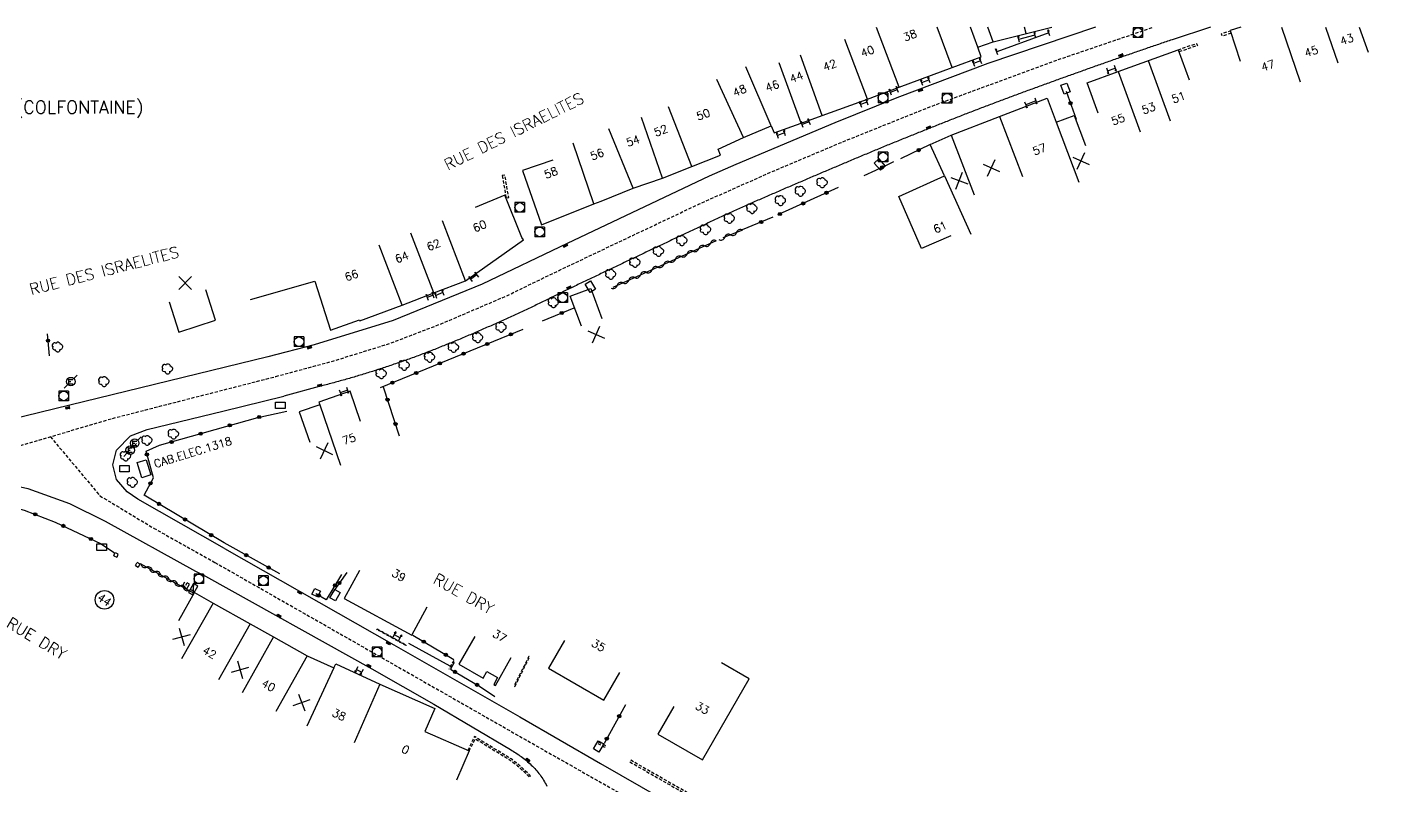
# Model space of a CAD drawing. Header units: millimetres. Extents: x 114000 to 119599, y 120000 to 124063.
# Drawn here: x 114466.9 to 114679.1, y 120881.5 to 121000 of the extents above; entities that cross this region are included whole.
import ezdxf
from ezdxf.enums import TextEntityAlignment as Align

# ---------------------------------------------------------------- set-up
doc = ezdxf.new("R2010")
doc.units = ezdxf.units.MM
doc.linetypes.add('DASHED', pattern=[0.75, 0.5, -0.25])
doc.layers.get('0').update_dxf_attribs({"linetype": 'CONTINUOUS'})
for name, color, linetype in [('W0001', 6, 'DASHED'), ('W0008', 7, 'CONTINUOUS'), ('W0100', 7, 'CONTINUOUS'), ('W0105', 7, 'CONTINUOUS'), ('W0112', 1, 'DASHED'), ('W0300', 7, 'CONTINUOUS'), ('W0302', 3, 'CONTINUOUS'), ('W0310', 3, 'CONTINUOUS'), ('W0322', 7, 'CONTINUOUS'), ('W0400', 7, 'CONTINUOUS'), ('W0420', 7, 'CONTINUOUS'), ('W0432', 7, 'CONTINUOUS'), ('W0471', 7, 'CONTINUOUS'), ('W0980', 7, 'CONTINUOUS'), ('W0984', 7, 'CONTINUOUS'), ('W0989', 7, 'CONTINUOUS'), ('W0991', 7, 'CONTINUOUS'), ('W1102', 7, 'CONTINUOUS'), ('W1471', 7, 'CONTINUOUS')]:
    doc.layers.add(name, color=color, linetype=linetype)
doc.styles.get("Standard").update_dxf_attribs({"font": 'romans.shx', "width": 0.85})

# ---------------------------------------------------------------- blocks, each defined once
blk = doc.blocks.new('T1471')
at = {"color": 0, "linetype": 'Continuous', "flags": 128}
blk.add_lwpolyline([(-0.75, -0.5), (-0.75, 0.5), (0.75, 0.5), (0.75, -0.5), (-0.75, -0.5)], dxfattribs=at)
blk = doc.blocks.new('T420')
for p, q in [((0.75, 0.75), (-0.75, 0.75)), ((-0.75, 0.75), (-0.75, -0.75)), ((0.75, 0.75), (0.75, -0.75)), ((0.75, -0.75), (-0.75, -0.75))]:
    blk.add_line(p, q)
blk.add_ellipse((0, 0), major_axis=(-0.53, 0.53), ratio=1, start_param=3.926991, end_param=10.210176)
blk = doc.blocks.new('T471')
for p, q in [((-0.333334, 0.333334), (-0.333334, -0.333334)), ((-0.333334, 0.333334), (0.333334, 0.333334)), ((-0.333334, 0), (0, 0)), ((0.500001, 0.500001), (1.000002, 1.000002)), ((-0.500001, -0.500001), (-1.000002, -1.000002)), ((-0.333334, -0.333334), (0.333334, -0.333334))]:
    blk.add_line(p, q)
blk.add_ellipse((0, 0), major_axis=(0.471405, 0.471405), ratio=1, start_param=5.4977871438, end_param=11.780972451)
blk = doc.blocks.new('T400')
for p, q in [((-0.15, 0.3), (0.15, 0.3)), ((-0.15, -0.25), (-0.15, 0.3)), ((-0.15, 0.15), (0.15, 0.15)), ((-0.15, 0), (0.15, 0)), ((0.15, 0.3), (0.15, -0.25)), ((-0.15, -0.15), (0.15, -0.15)), ((-0.15, -0.25), (-0.15, -0.3)), ((-0.15, -0.3), (0.15, -0.3)), ((0.15, -0.3), (0.15, -0.25))]:
    blk.add_line(p, q)
blk = doc.blocks.new('T300')
for p, q in [((-0.8, 0.51), (-0.86, 0.34)), ((-0.86, 0.34), (-0.86, 0.17)), ((-0.86, 0.17), (-0.74, 0.06)), ((-0.69, 0.63), (-0.8, 0.51)), ((-0.8, -0.06), (-0.74, 0.06)), ((-0.74, 0.06), (-0.69, 0.11)), ((-0.57, 0.69), (-0.69, 0.63)), ((-0.46, 0.69), (-0.57, 0.69)), ((-0.29, 0.63), (-0.46, 0.69)), ((-0.29, 0.63), (-0.17, 0.74)), ((-0.23, 0.57), (-0.29, 0.63)), ((-0.17, 0.74), (-0.06, 0.8)), ((-0.06, 0.8), (0.06, 0.8)), ((0.06, 0.8), (0.23, 0.74)), ((0.23, 0.74), (0.34, 0.63)), ((0.34, 0.63), (0.4, 0.51)), ((0.46, 0.46), (0.34, 0.46)), ((0.4, 0.51), (0.4, 0.46)), ((0.57, 0.4), (0.46, 0.46)), ((0.57, 0.4), (0.69, 0.29)), ((0.69, 0.29), (0.74, 0.17)), ((0.74, 0.06), (0.69, -0.17)), ((0.74, 0.17), (0.74, 0.06)), ((-0.8, -0.17), (-0.8, -0.06)), ((-0.8, -0.23), (-0.8, -0.17)), ((-0.74, -0.34), (-0.8, -0.23)), ((-0.69, -0.4), (-0.74, -0.34)), ((-0.51, -0.46), (-0.69, -0.4)), ((-0.4, -0.46), (-0.51, -0.46)), ((-0.4, -0.46), (-0.34, -0.46)), ((-0.34, -0.46), (-0.34, -0.4)), ((-0.34, -0.51), (-0.34, -0.46)), ((-0.29, -0.63), (-0.34, -0.51)), ((-0.17, -0.74), (-0.29, -0.63)), ((-0.06, -0.8), (-0.17, -0.74)), ((0.06, -0.8), (-0.06, -0.8)), ((0.17, -0.74), (0.06, -0.8)), ((0.23, -0.69), (0.17, -0.74)), ((0.29, -0.46), (0.23, -0.46)), ((0.29, -0.63), (0.23, -0.69)), ((0.46, -0.4), (0.29, -0.46)), ((0.34, -0.51), (0.29, -0.63)), ((0.34, -0.51), (0.34, -0.46)), ((0.57, -0.34), (0.46, -0.4)), ((0.63, -0.29), (0.57, -0.34)), ((0.69, -0.17), (0.63, -0.29))]:
    blk.add_line(p, q)
blk = doc.blocks.new('t310o')
at = {"color": 0, "linetype": 'Continuous'}
for centre, start, end in [((-0.5, 0.38), 216.8699, 323.1304), ((0.5, -0.37), 36.8699, 143.1303)]:
    blk.add_arc(centre, 0.625, start, end, dxfattribs=at)
blk = doc.blocks.new('t991o')
at = {"color": 0, "linetype": 'Continuous'}
for p, q in [((-1, 1), (1, -1)), ((-1, -1), (1, 1))]:
    blk.add_line(p, q, dxfattribs=at)
blk = doc.blocks.new('t322o')
at = {"color": 0, "linetype": 'Continuous'}
for radius in [0.25, 0.15]:
    blk.add_circle((0, 0), radius, dxfattribs=at)
blk = doc.blocks.new('T432')
at = {"flags": 128}
for points in [[(0.8, 0.8), (-0.8, 0.8)], [(-0.8, 0.8), (-0.8, 0)], [(0.8, 0.8), (-0.8, 0)], [(-0.8, 0), (0.8, 0)], [(-0.4, 2.1), (-0.4, 1.3)], [(-0.4, 1.3), (0.4, 1.3)], [(-0.39, 2.1), (0.41, 2.1)], [(0, 1.7), (0.4, 1.7)], [(0.4, 1.3), (0.4, 1.7)], [(0.8, 0), (0.8, 0.8)]]:
    blk.add_lwpolyline(points, dxfattribs=at)
blk = doc.blocks.new('t112o')
at = {"color": 0, "linetype": 'Continuous'}
for p, q in [((-0.5, 0.5), (0.5, 0.5)), ((-0.5, -0.5), (-0.5, 0.5)), ((0.5, 0.5), (0.5, -0.5)), ((0.5, -0.5), (-0.5, -0.5))]:
    blk.add_line(p, q, dxfattribs=at)
blk = doc.blocks.new('t105o')
for p, q in [((-0.5, 0), (0.5, 0)), ((0.5, 0), (0.2, 0.1)), ((0.5, 0), (0.2, -0.1))]:
    blk.add_line(p, q)

msp = doc.modelspace()

# ---------------------------------------------------------------- linework, layer by layer
at = {"layer": 'W0001', "flags": 128}
for points in [[(114505.72, 120945.45), (114514.78, 120947.9), (114523.52, 120950.61), (114531.76, 120953.77), (114541.63, 120957.99), (114549.77, 120961.92), (114561.45, 120967.48), (114571.72, 120972.34), (114582.85, 120977.29), (114593.86, 120981.94), (114607.82, 120987.55), (114627.11, 120994.66), (114642.75, 121000)], [(114496.21, 120916.41), (114546.38, 120887.79), (114584.08, 120866.4), (114645.19, 120831.02), (114716.57, 120789.79)]]:
    msp.add_lwpolyline(points, dxfattribs=at)
at = {"layer": 'W0001'}
for points in [[(114087.35, 120909.48), (114128.28, 120909.19), (114189.47, 120908.61), (114242.26, 120907.7), (114255.74, 120907.37), (114292.5, 120906.69), (114330.14, 120905.98), (114346.59, 120906.05), (114356.35, 120906.84), (114368.51, 120909.41), (114387.21, 120914.86), (114415.36, 120923.08), (114449.29, 120931.62), (114460.82, 120933.18), (114480.2, 120938.91), (114505.72, 120945.45)], [(114470.51, 120936.05), (114478.24, 120926.83), (114486.63, 120921.78), (114496.21, 120916.41)]]:
    msp.add_lwpolyline(points, dxfattribs=at)
at = {"layer": 'W0008', "flags": 128}
for points in [[(114633.71, 121000), (114616.89, 120994.34), (114602.71, 120988.94), (114593.03, 120985.04), (114577.53, 120978.58), (114573.37, 120976.74), (114551.22, 120966.24), (114537.96, 120959.89), (114524.04, 120954.2), (114511.7, 120950.39), (114504.47, 120948.52), (114504.47, 120948.52)], [(114651.67, 121000), (114645.67, 120998.04), (114645.44, 120997.96), (114645.2, 120997.88), (114644.97, 120997.8), (114644.73, 120997.72), (114644.49, 120997.64), (114644.26, 120997.56), (114644.02, 120997.48), (114643.79, 120997.4), (114643.55, 120997.32), (114643.32, 120997.24), (114643.08, 120997.16), (114642.85, 120997.08), (114642.61, 120997), (114642.37, 120996.91), (114642.14, 120996.83), (114641.9, 120996.75), (114641.67, 120996.67), (114641.43, 120996.59), (114641.2, 120996.51), (114640.96, 120996.43), (114640.73, 120996.35), (114640.49, 120996.27), (114640.26, 120996.19), (114640.02, 120996.1), (114639.79, 120996.02), (114639.55, 120995.94), (114639.32, 120995.86), (114639.08, 120995.78), (114638.85, 120995.7), (114638.61, 120995.62), (114638.37, 120995.53), (114638.14, 120995.45), (114637.9, 120995.37), (114637.67, 120995.29), (114637.43, 120995.21), (114637.2, 120995.12), (114636.96, 120995.04), (114636.73, 120994.96), (114636.49, 120994.88), (114636.26, 120994.8), (114636.03, 120994.71), (114635.79, 120994.63), (114635.56, 120994.55), (114635.32, 120994.47), (114635.09, 120994.38), (114634.85, 120994.3), (114634.62, 120994.22), (114634.38, 120994.14), (114634.15, 120994.05), (114633.91, 120993.97), (114633.68, 120993.89), (114633.44, 120993.8), (114633.21, 120993.72), (114632.97, 120993.64), (114632.74, 120993.55), (114632.5, 120993.47), (114632.27, 120993.39), (114632.04, 120993.3), (114631.8, 120993.22), (114631.57, 120993.14), (114631.33, 120993.05), (114631.1, 120992.97), (114630.86, 120992.89), (114630.63, 120992.8), (114630.39, 120992.72), (114630.16, 120992.63), (114629.93, 120992.55), (114629.69, 120992.47), (114629.46, 120992.38), (114629.22, 120992.3), (114628.99, 120992.21), (114628.75, 120992.13), (114628.52, 120992.04), (114628.29, 120991.96), (114628.05, 120991.88), (114627.82, 120991.79), (114627.58, 120991.71), (114627.35, 120991.62), (114627.12, 120991.54), (114626.88, 120991.45), (114626.65, 120991.37), (114626.41, 120991.28), (114626.18, 120991.2), (114625.95, 120991.11), (114625.71, 120991.03), (114625.48, 120990.94), (114625.24, 120990.86), (114625.01, 120990.77), (114624.78, 120990.69), (114624.54, 120990.6), (114624.31, 120990.51), (114624.08, 120990.43), (114623.84, 120990.34), (114623.61, 120990.26), (114623.37, 120990.17), (114623.14, 120990.09), (114622.91, 120990), (114622.67, 120989.91), (114622.44, 120989.83), (114622.21, 120989.74), (114621.97, 120989.66), (114621.74, 120989.57), (114621.51, 120989.48), (114621.27, 120989.4), (114621.04, 120989.31), (114620.81, 120989.22), (114620.57, 120989.14), (114620.34, 120989.05), (114620.11, 120988.96), (114619.87, 120988.88), (114619.64, 120988.79), (114619.41, 120988.7), (114619.17, 120988.62), (114618.94, 120988.53), (114618.7, 120988.44), (114618.47, 120988.35), (114618.23, 120988.27), (114618, 120988.18), (114617.77, 120988.09), (114617.53, 120988), (114617.3, 120987.91), (114617.06, 120987.82), (114616.83, 120987.74), (114616.59, 120987.65), (114616.36, 120987.56), (114616.13, 120987.47), (114615.89, 120987.38), (114615.66, 120987.29), (114615.43, 120987.2), (114615.19, 120987.11), (114614.96, 120987.02), (114614.72, 120986.93), (114614.49, 120986.84), (114614.26, 120986.75), (114614.02, 120986.66), (114613.79, 120986.57), (114613.56, 120986.48), (114613.32, 120986.39), (114613.09, 120986.29), (114612.86, 120986.2), (114612.62, 120986.11), (114612.39, 120986.02), (114612.16, 120985.93), (114611.92, 120985.84), (114611.69, 120985.75), (114611.46, 120985.65), (114611.22, 120985.56), (114610.99, 120985.47), (114610.76, 120985.38), (114610.53, 120985.29), (114610.29, 120985.2), (114610.06, 120985.1), (114609.83, 120985.01), (114609.59, 120984.92), (114609.36, 120984.83), (114609.13, 120984.73), (114608.9, 120984.64), (114608.66, 120984.55), (114608.43, 120984.46), (114608.2, 120984.36), (114607.96, 120984.27), (114607.73, 120984.18), (114607.5, 120984.09), (114607.27, 120983.99), (114607.03, 120983.9), (114606.8, 120983.81), (114606.57, 120983.72), (114606.34, 120983.62), (114606.1, 120983.53), (114605.87, 120983.44), (114605.64, 120983.34), (114605.41, 120983.25), (114605.17, 120983.16), (114604.94, 120983.06), (114604.71, 120982.97), (114604.47, 120982.88), (114604.24, 120982.78), (114604, 120982.69), (114603.77, 120982.59), (114603.53, 120982.5), (114603.3, 120982.4), (114603.07, 120982.31), (114602.83, 120982.22), (114602.6, 120982.12), (114602.36, 120982.02), (114602.13, 120981.93), (114601.9, 120981.83), (114601.66, 120981.74), (114601.43, 120981.64), (114601.2, 120981.55), (114600.96, 120981.45), (114600.73, 120981.36), (114600.5, 120981.26), (114600.26, 120981.16), (114600.03, 120981.07), (114599.8, 120980.97), (114599.56, 120980.87), (114599.33, 120980.78), (114599.1, 120980.68), (114598.86, 120980.58), (114598.63, 120980.49), (114598.4, 120980.39), (114598.16, 120980.29), (114597.93, 120980.19), (114597.7, 120980.1), (114597.46, 120980), (114597.24, 120979.9), (114597.01, 120979.81), (114596.78, 120979.71), (114596.55, 120979.61), (114596.32, 120979.52), (114596.09, 120979.42), (114595.86, 120979.32), (114595.63, 120979.23), (114595.4, 120979.13), (114595.17, 120979.04), (114594.94, 120978.94), (114594.71, 120978.84), (114594.48, 120978.75), (114594.25, 120978.65), (114594.03, 120978.55), (114593.8, 120978.45), (114593.57, 120978.36), (114593.34, 120978.26), (114593.11, 120978.16), (114592.88, 120978.07), (114592.65, 120977.97), (114592.42, 120977.87), (114592.19, 120977.78), (114591.96, 120977.68), (114591.73, 120977.58), (114591.51, 120977.48), (114591.28, 120977.39), (114591.05, 120977.29), (114590.82, 120977.19), (114590.59, 120977.1), (114590.36, 120977), (114590.13, 120976.9), (114589.9, 120976.8), (114589.67, 120976.71), (114589.45, 120976.61), (114589.22, 120976.51), (114588.99, 120976.41), (114588.76, 120976.31), (114588.53, 120976.22), (114588.3, 120976.12), (114588.07, 120976.02), (114587.85, 120975.92), (114587.62, 120975.82), (114587.39, 120975.73), (114587.16, 120975.63), (114586.93, 120975.53), (114586.7, 120975.43), (114586.47, 120975.33), (114586.25, 120975.23), (114586.02, 120975.14), (114585.79, 120975.04), (114585.56, 120974.94), (114585.33, 120974.84), (114585.1, 120974.74), (114584.88, 120974.64), (114584.65, 120974.54), (114584.42, 120974.45), (114584.19, 120974.35), (114583.96, 120974.25), (114583.73, 120974.15), (114583.51, 120974.05), (114583.28, 120973.95), (114583.05, 120973.85), (114582.82, 120973.75), (114582.59, 120973.65), (114582.37, 120973.55), (114582.14, 120973.45), (114581.91, 120973.35), (114581.68, 120973.26), (114581.45, 120973.16), (114581.23, 120973.06), (114581, 120972.96), (114580.77, 120972.86), (114580.54, 120972.76), (114580.31, 120972.66), (114580.09, 120972.56), (114579.86, 120972.46), (114579.63, 120972.35), (114579.39, 120972.25), (114579.16, 120972.15), (114578.93, 120972.05), (114578.7, 120971.94), (114578.47, 120971.84), (114578.23, 120971.73), (114578, 120971.63), (114577.77, 120971.53), (114577.54, 120971.42), (114577.31, 120971.32), (114577.08, 120971.21), (114576.85, 120971.11), (114576.61, 120971), (114576.38, 120970.89), (114576.15, 120970.79), (114575.93, 120970.68), (114575.7, 120970.58), (114575.47, 120970.47), (114575.25, 120970.37), (114575.02, 120970.26), (114574.79, 120970.16), (114574.57, 120970.05), (114574.34, 120969.95), (114574.11, 120969.84), (114573.89, 120969.74), (114573.66, 120969.63), (114573.43, 120969.53), (114573.21, 120969.42), (114572.98, 120969.31), (114572.75, 120969.21), (114572.53, 120969.1), (114572.3, 120969), (114572.07, 120968.89), (114571.85, 120968.79), (114571.62, 120968.68), (114571.39, 120968.57), (114571.17, 120968.47), (114570.94, 120968.36), (114570.72, 120968.26), (114570.49, 120968.15), (114570.26, 120968.04), (114570.04, 120967.94), (114569.81, 120967.83), (114569.58, 120967.72), (114569.36, 120967.62), (114569.13, 120967.51), (114568.91, 120967.4), (114568.68, 120967.3), (114568.45, 120967.19), (114568.23, 120967.09), (114568, 120966.98), (114567.78, 120966.87), (114567.55, 120966.77), (114567.32, 120966.66), (114567.1, 120966.55), (114566.87, 120966.44), (114566.65, 120966.34), (114566.42, 120966.23), (114566.19, 120966.12), (114565.97, 120966.02), (114565.74, 120965.91), (114565.52, 120965.8), (114565.29, 120965.7), (114565.07, 120965.59), (114564.84, 120965.48), (114564.61, 120965.37), (114564.39, 120965.27), (114564.16, 120965.16), (114563.94, 120965.05), (114563.71, 120964.95), (114563.48, 120964.84), (114563.26, 120964.73), (114563.03, 120964.62), (114562.81, 120964.52), (114562.58, 120964.41), (114562.36, 120964.3), (114562.13, 120964.19), (114561.91, 120964.09), (114561.68, 120963.98), (114561.45, 120963.87), (114561.23, 120963.76), (114561, 120963.66), (114560.78, 120963.55), (114560.55, 120963.44), (114560.33, 120963.34), (114560.1, 120963.23), (114559.87, 120963.12), (114559.65, 120963.01), (114559.42, 120962.91), (114559.2, 120962.8), (114558.97, 120962.69), (114558.75, 120962.58), (114558.52, 120962.48), (114558.29, 120962.37), (114558.07, 120962.26), (114557.84, 120962.15), (114557.62, 120962.05), (114557.39, 120961.94), (114557.17, 120961.83), (114556.94, 120961.72), (114556.72, 120961.62), (114556.49, 120961.51), (114556.26, 120961.4), (114556.04, 120961.29), (114555.81, 120961.19), (114555.59, 120961.08), (114555.36, 120960.97), (114555.14, 120960.86), (114554.91, 120960.76), (114554.68, 120960.65), (114554.46, 120960.54), (114554.23, 120960.43), (114554.01, 120960.33), (114553.78, 120960.22), (114553.56, 120960.11), (114553.33, 120960), (114553.11, 120959.9), (114552.88, 120959.79), (114552.65, 120959.68), (114552.43, 120959.57), (114552.2, 120959.46), (114551.98, 120959.36), (114551.75, 120959.25), (114551.53, 120959.14), (114551.31, 120959.03), (114551.08, 120958.92), (114550.86, 120958.81), (114550.63, 120958.7), (114550.41, 120958.59), (114550.18, 120958.48), (114549.96, 120958.37), (114549.73, 120958.26), (114549.51, 120958.15), (114549.29, 120958.04), (114549.06, 120957.93), (114548.84, 120957.82), (114548.61, 120957.71), (114548.39, 120957.6), (114548.16, 120957.49), (114547.94, 120957.38), (114547.72, 120957.27), (114547.49, 120957.16), (114547.27, 120957.05), (114547.04, 120956.95), (114546.82, 120956.84), (114546.59, 120956.73), (114546.37, 120956.62), (114546.14, 120956.51), (114545.92, 120956.4), (114545.69, 120956.29), (114545.47, 120956.18), (114545.24, 120956.08), (114545.02, 120955.97), (114544.79, 120955.86), (114544.57, 120955.75), (114544.34, 120955.65), (114544.11, 120955.54), (114543.89, 120955.43), (114543.66, 120955.33), (114543.44, 120955.22), (114543.21, 120955.12), (114542.98, 120955.01), (114542.76, 120954.91), (114542.53, 120954.81), (114542.3, 120954.7), (114542.07, 120954.6), (114541.85, 120954.5), (114541.62, 120954.39), (114541.39, 120954.29), (114541.16, 120954.19), (114540.93, 120954.09), (114540.7, 120953.99), (114540.47, 120953.89), (114540.24, 120953.79), (114540.01, 120953.68), (114539.78, 120953.58), (114539.55, 120953.48), (114539.32, 120953.38), (114539.09, 120953.28), (114538.86, 120953.18), (114538.63, 120953.08), (114538.4, 120952.98), (114538.17, 120952.88), (114537.94, 120952.78), (114537.71, 120952.68), (114537.48, 120952.58), (114537.25, 120952.48), (114537.02, 120952.38), (114536.79, 120952.28), (114536.56, 120952.18), (114536.33, 120952.08), (114536.1, 120951.98), (114535.87, 120951.89), (114535.64, 120951.79), (114535.41, 120951.69), (114535.17, 120951.59), (114534.94, 120951.5), (114534.71, 120951.4), (114534.48, 120951.3), (114534.25, 120951.2), (114534.02, 120951.11), (114533.79, 120951.01), (114533.55, 120950.92), (114533.32, 120950.82), (114533.09, 120950.72), (114532.86, 120950.63), (114532.63, 120950.53), (114532.39, 120950.44), (114532.16, 120950.35), (114531.93, 120950.25), (114531.7, 120950.16), (114531.46, 120950.06), (114531.23, 120949.97), (114531, 120949.88), (114530.76, 120949.79), (114530.53, 120949.69), (114530.3, 120949.6), (114530.06, 120949.51), (114529.83, 120949.42), (114529.59, 120949.33), (114529.36, 120949.24), (114529.13, 120949.15), (114528.89, 120949.06), (114528.66, 120948.97), (114528.42, 120948.88), (114528.19, 120948.79), (114527.95, 120948.7), (114527.72, 120948.62), (114527.48, 120948.53), (114527.25, 120948.44), (114527.01, 120948.36), (114526.77, 120948.27), (114526.54, 120948.18), (114526.3, 120948.1), (114526.07, 120948.01), (114525.83, 120947.93), (114525.59, 120947.85), (114525.35, 120947.76), (114525.12, 120947.68), (114524.88, 120947.6), (114524.64, 120947.51), (114524.4, 120947.43), (114524.16, 120947.35), (114523.93, 120947.27), (114523.69, 120947.19), (114523.45, 120947.11), (114523.21, 120947.03), (114522.97, 120946.95), (114522.73, 120946.87), (114522.49, 120946.79), (114522.25, 120946.71), (114522.02, 120946.63), (114521.78, 120946.55), (114521.54, 120946.48), (114521.3, 120946.4), (114521.06, 120946.32), (114520.82, 120946.25), (114520.58, 120946.17), (114520.34, 120946.1), (114520.1, 120946.02), (114519.86, 120945.95), (114519.62, 120945.87), (114519.37, 120945.8), (114519.13, 120945.73), (114518.89, 120945.66), (114518.65, 120945.58), (114518.41, 120945.51), (114518.17, 120945.44), (114517.93, 120945.37), (114517.69, 120945.3), (114517.44, 120945.23), (114517.2, 120945.16), (114516.96, 120945.09), (114516.72, 120945.02), (114516.48, 120944.95), (114516.23, 120944.88), (114515.99, 120944.81), (114515.75, 120944.75), (114515.51, 120944.68), (114515.26, 120944.61), (114515.02, 120944.55), (114514.78, 120944.48), (114514.54, 120944.42), (114514.29, 120944.35), (114514.05, 120944.29), (114513.81, 120944.22), (114513.56, 120944.16), (114513.32, 120944.1), (114513.07, 120944.03), (114506.97, 120942.39)], [(114497.68, 120918.57), (114524.17, 120903.52), (114543.81, 120892.28), (114556.44, 120885.02), (114571.91, 120876.1), (114598.2, 120861.02), (114618.34, 120849.41), (114649.75, 120831.3), (114669.86, 120819.67), (114681.85, 120812.71), (114701.67, 120801.27), (114717.03, 120792.51)], [(114494.74, 120914.25), (114520.69, 120899.79), (114530.39, 120894.3), (114542.35, 120887.19), (114542.57, 120887.06), (114542.79, 120886.93), (114543, 120886.8), (114543.22, 120886.66), (114543.43, 120886.52), (114543.64, 120886.38), (114543.84, 120886.23), (114544.05, 120886.09), (114544.25, 120885.93), (114544.45, 120885.78), (114544.65, 120885.62), (114544.84, 120885.46), (114545.03, 120885.29), (114545.22, 120885.12), (114545.41, 120884.95), (114545.6, 120884.78), (114545.78, 120884.6), (114545.96, 120884.42), (114546.14, 120884.23), (114546.32, 120884.04), (114546.49, 120883.85), (114546.65, 120883.65), (114546.81, 120883.45), (114546.97, 120883.25), (114547.12, 120883.04), (114547.26, 120882.83), (114547.4, 120882.61), (114547.54, 120882.39), (114547.66, 120882.17), (114547.79, 120881.95), (114547.91, 120881.72), (114548.03, 120881.5)]]:
    msp.add_lwpolyline(points, dxfattribs=at)
at = {"layer": 'W0008'}
for points in [[(114504.47, 120948.52), (114473.57, 120940.95), (114457.11, 120936.99), (114436.2, 120931.84), (114418.88, 120927.47), (114406.5, 120923.98), (114398.26, 120921.61), (114396.28, 120920.99), (114382.66, 120916.9), (114366.69, 120912.09), (114354.34, 120909.62), (114353.11, 120909.52), (114344.16, 120909.02), (114331.01, 120908.99), (114307.74, 120909.42), (114260.35, 120910.31), (114255.71, 120910.46), (114253.85, 120911.15), (114252.51, 120912.56), (114251.95, 120914.18), (114252.09, 120922.05)], [(114497.68, 120918.57), (114484.17, 120926.3), (114482.49, 120927.46), (114480.85, 120929.38), (114480.29, 120931.67), (114480.84, 120933.95), (114483.04, 120936.17), (114485.65, 120937.16), (114497.46, 120940.05), (114506.97, 120942.39)], [(114346.26, 120902.93), (114355.49, 120903.57), (114356.18, 120903.65), (114359.27, 120904.15), (114365.02, 120905.33), (114374.1, 120907.66), (114390.6, 120912.47), (114408.93, 120917.88), (114421.44, 120921.38), (114436.23, 120925.1), (114450, 120928.41), (114455.08, 120929.2), (114461.39, 120929.19), (114466.99, 120927.98), (114473.51, 120925.63), (114479.07, 120922.87), (114493.18, 120915.06), (114494.74, 120914.25)]]:
    msp.add_lwpolyline(points, dxfattribs=at)
at = {"layer": 'W0100', "flags": 128}
for points in [[(114548.95, 120979.25), (114544.23, 120977.6), (114547.19, 120969.14), (114555.39, 120972.43), (114556.52, 120972.82), (114561.5, 120974.84), (114566.11, 120976.44), (114570.68, 120978.23), (114575.18, 120980.02), (114574.78, 120980.94), (114578.75, 120982.75), (114583.07, 120984.61), (114583.54, 120983.49), (114587.75, 120985.03), (114591.03, 120986.21), (114598.1, 120988.75), (114603.04, 120990.62), (114611.35, 120993.72), (114615.87, 120995.36), (114615.32, 120996.86), (114617.73, 120997.72), (114626.88, 121000)], [(114626.43, 120999.11), (114618.3, 120996.14)], [(114656.42, 121000), (114654.76, 120999.46), (114656.32, 120994.71)], [(114621.74, 120998.15), (114624.27, 120998.79)], [(114615.76, 120994.74), (114614.68, 120994.32)], [(114634.13, 120986.59), (114632.42, 120991.29), (114637.27, 120993.06), (114646.61, 120996.48), (114648.33, 120991.78)], [(114635.59, 120993.16), (114636.79, 120993.58)], [(114606.59, 120991.34), (114607.7, 120991.77)], [(114601.69, 120989.85), (114602.79, 120990.27)], [(114611.13, 120967.41), (114606.55, 120965.42), (114603, 120973.54), (114610.13, 120976.76), (114607.91, 120981.67), (114611.18, 120983.15), (114618.72, 120986.03), (114626.18, 120988.9), (114627.58, 120985.15), (114630.37, 120986.2), (114632.13, 120981.52)], [(114624.39, 120988.49), (114622.83, 120987.89)], [(114598.06, 120988.28), (114597.04, 120987.9)], [(114589.01, 120985.21), (114587.9, 120984.81)], [(114585.17, 120983.5), (114584.05, 120983.1)], [(114501.75, 120957.45), (114511.79, 120960.34), (114514.27, 120952.68), (114518.8, 120954.3), (114518.83, 120954.15), (114525.43, 120956.61), (114530.37, 120958.51), (114535.33, 120960.41), (114544.4, 120966.77), (114544.15, 120967.17), (114541.5, 120973.74), (114536.86, 120971.86)], [(114537.09, 120961.34), (114536.15, 120960.67)], [(114553.44, 120953.29), (114551.68, 120957.97), (114554.89, 120959.18), (114556.65, 120954.5)], [(114530.29, 120958.14), (114529.36, 120957.77)], [(114531.82, 120958.56), (114530.7, 120958.12)], [(114518.94, 120938.41), (114517.31, 120943.14), (114512.44, 120941.46), (114512.57, 120941.05), (114509.38, 120939.93), (114511.01, 120935.21)], [(114516.91, 120943.31), (114515.79, 120942.92)], [(114518.78, 120915.16), (114516.41, 120910.76), (114526.97, 120905.06), (114529.34, 120909.47)], [(114490.55, 120907.36), (114493.01, 120911.71), (114495.93, 120910.06), (114501.7, 120906.8), (114505.33, 120904.8), (114510.61, 120901.85), (114514.77, 120899.93), (114515.08, 120900.59), (114521.97, 120897.41), (114530.53, 120893.62), (114529, 120890.03), (114535.93, 120886.98), (114533.91, 120882.4)], [(114524.21, 120905.15), (114525.15, 120904.66)], [(114536.78, 120904.86), (114534.3, 120900.53), (114538.12, 120898.34), (114538.66, 120899.37), (114540.32, 120898.44), (114539.78, 120897.35), (114540.04, 120897.21), (114542.45, 120901.59)], [(114550.79, 120904.23), (114548.29, 120899.9), (114556.96, 120894.9), (114559.45, 120899.23)], [(114518.3, 120899.68), (114519.14, 120899.28)], [(114567.87, 120893.91), (114565.39, 120889.57), (114572.35, 120885.61), (114579.65, 120898.26), (114575.32, 120900.76)]]:
    msp.add_lwpolyline(points, dxfattribs=at)
at = {"layer": 'W0100'}
for points in [[(114489.05, 120957.13), (114490.59, 120952.38), (114496.31, 120954.24), (114494.77, 120958.99)], [(114484.81, 120929.65), (114484.08, 120932.01), (114485.49, 120932.43), (114486.22, 120930.07), (114484.81, 120929.65)]]:
    msp.add_lwpolyline(points, dxfattribs=at)
at = {"layer": 'W0112'}
for p, q in [((114480.41, 120917.45), (114480.92, 120917.22)), ((114480.92, 120917.22), (114481.12, 120917.75)), ((114483.79, 120915.91), (114484.29, 120915.66)), ((114484.29, 120915.66), (114484.52, 120916.18))]:
    msp.add_line(p, q, dxfattribs=at)
at = {"layer": 'W0112', "flags": 128}
for points in [[(114654.88, 120999.07), (114653.5, 120998.6), (114653.37, 120998.97), (114654.75, 120999.44)], [(114646.61, 120996.48), (114649.51, 120997.47), (114649.63, 120997.12), (114646.73, 120996.13)], [(114533.51, 120901.12), (114532.73, 120899.69)], [(114535.92, 120886.97), (114536.86, 120888.89), (114541.72, 120885.91), (114541.93, 120885.78), (114542.13, 120885.65), (114542.33, 120885.52), (114542.52, 120885.38), (114542.72, 120885.24), (114542.91, 120885.09), (114543.1, 120884.94), (114543.29, 120884.79), (114543.48, 120884.63), (114543.67, 120884.47), (114543.86, 120884.3), (114544.05, 120884.13), (114544.24, 120883.96), (114544.42, 120883.79), (114544.61, 120883.61), (114544.79, 120883.43), (114544.97, 120883.25), (114545.14, 120883.07), (114545.32, 120882.88), (114545.49, 120883.05), (114545.32, 120883.24), (114545.14, 120883.42), (114544.96, 120883.6), (114544.78, 120883.78), (114544.59, 120883.96), (114544.41, 120884.14), (114544.22, 120884.31), (114544.03, 120884.48), (114543.83, 120884.65), (114543.64, 120884.82), (114543.44, 120884.98), (114543.25, 120885.14), (114543.06, 120885.29), (114542.86, 120885.43), (114542.66, 120885.58), (114542.47, 120885.72), (114542.26, 120885.85), (114542.06, 120885.99), (114541.85, 120886.12), (114536.75, 120889.23), (114535.71, 120887.07), (114535.71, 120887.07)]]:
    msp.add_lwpolyline(points, dxfattribs=at)
for points in [[(114541.08, 120976.82), (114541.6, 120973.73), (114541.67, 120973.32), (114542.08, 120973.39), (114541.49, 120976.89)], [(114521.54, 120906.03), (114526.12, 120903.51), (114526.07, 120903.42), (114521.49, 120905.94)], [(114543.05, 120897.05), (114545.36, 120901.66), (114545.22, 120901.73), (114542.91, 120897.12)], [(114556.1, 120888.45), (114557.21, 120887.8), (114557.06, 120887.53), (114555.94, 120888.18)], [(114570.02, 120880.42), (114561.15, 120885.51), (114561.01, 120885.26), (114569.88, 120880.17)]]:
    msp.add_lwpolyline(points, close=True, dxfattribs=at)
at = {"layer": 'W0112'}
for points in [[(114480.41, 120917.45), (114480.61, 120917.98), (114481.12, 120917.75)], [(114483.79, 120915.91), (114484.02, 120916.43), (114484.52, 120916.18)]]:
    msp.add_lwpolyline(points, dxfattribs=at)
at = {"layer": 'W0302', "flags": 128}
msp.add_lwpolyline([(114526.43, 120903.8), (114532.88, 120900.27)], dxfattribs=at)
at = {"layer": 'W0310'}
msp.add_line((114492.99, 120911.57), (114484.58, 120916.21), dxfattribs=at)
at = {"layer": 'W0310', "flags": 128}
for points in [[(114578.6, 120968.31), (114575.51, 120967.08)], [(114574.49, 120966.66), (114558.36, 120959.37)]]:
    msp.add_lwpolyline(points, dxfattribs=at)
at = {"layer": 'W0322'}
msp.add_line((114470.36, 120948.69), (114470.07, 120952.09), dxfattribs=at)
at = {"layer": 'W0322', "flags": 128}
for points in [[(114629.15, 120990.02), (114630.68, 120985.64)], [(114607.91, 120981.67), (114603.27, 120979.42)], [(114602.19, 120978.96), (114601.21, 120978.48), (114599.37, 120977.64), (114597.54, 120976.8)], [(114593.52, 120974.97), (114584.21, 120970.73)], [(114583.34, 120970.34), (114578.54, 120968.35)], [(114552.23, 120956.14), (114547.32, 120954.11)], [(114544.29, 120952.79), (114522.01, 120943.7)], [(114525.05, 120936.14), (114522.54, 120943.77)], [(114506.35, 120914.64), (114497.67, 120919.46)], [(114515.97, 120914.55), (114513.6, 120910.57), (114511.97, 120911.53)], [(114516.78, 120914.86), (114514.53, 120911.6)], [(114527.1, 120905.06), (114533.52, 120901.24)], [(114533.59, 120900.77), (114533.01, 120899.73), (114537.67, 120896.99), (114539.94, 120895.46)], [(114560.31, 120894.15), (114556.98, 120888.15)]]:
    msp.add_lwpolyline(points, dxfattribs=at)
at = {"layer": 'W0322'}
for points in [[(114497.67, 120919.46), (114485.18, 120926.92), (114486.59, 120929.65), (114485.45, 120933.77), (114487.56, 120934.7), (114502.91, 120939.07), (114507.44, 120940.03)], [(114461.23, 120925.47), (114464.28, 120925.15), (114466.44, 120924.59), (114471.27, 120922.72), (114478.44, 120919.32), (114480.54, 120917.92)]]:
    msp.add_lwpolyline(points, dxfattribs=at)
at = {"layer": 'W1102', "flags": 128}
for points in [[(114603.04, 120990.62), (114599.5, 120999.97)], [(114611.35, 120993.72), (114609, 121000)], [(114615.32, 120996.86), (114614.19, 121000)], [(114617.73, 120997.72), (114616.9, 121000)], [(114622.88, 120999), (114622.63, 121000)], [(114662.78, 121000), (114665.69, 120991.49)], [(114669.65, 121000), (114671.58, 120994.44)], [(114674.91, 121000), (114676.27, 120996.08)], [(114598.1, 120988.75), (114594.56, 120998.1)], [(114591.03, 120986.21), (114587.65, 120995.62)], [(114641.94, 120994.77), (114645.38, 120985.38)], [(114583.07, 120984.61), (114579.12, 120993.79)], [(114587.75, 120985.03), (114584.31, 120994.42)], [(114637.27, 120993.06), (114640.71, 120983.67)], [(114578.75, 120982.75), (114574.6, 120991.85)], [(114570.68, 120978.23), (114567.03, 120987.54)], [(114566.11, 120976.44), (114562.81, 120985.88)], [(114618.72, 120986.03), (114622.29, 120976.69)], [(114627.58, 120985.15), (114631.11, 120975.79)], [(114561.5, 120974.84), (114557.74, 120984.1)], [(114611.18, 120983.15), (114614.75, 120973.81)], [(114555.39, 120972.43), (114552.15, 120981.89)], [(114610.13, 120976.76), (114614.25, 120967.65)], [(114535.33, 120960.41), (114531.75, 120969.75)], [(114530.37, 120958.51), (114526.79, 120967.84)], [(114525.43, 120956.61), (114521.84, 120965.94)], [(114512.57, 120941.05), (114515.83, 120931.6)], [(114495.93, 120910.06), (114491.01, 120901.35)], [(114501.7, 120906.8), (114496.78, 120898.1)], [(114505.33, 120904.8), (114500.46, 120896.07)], [(114510.61, 120901.85), (114505.73, 120893.12)], [(114514.77, 120899.93), (114510.58, 120890.85)], [(114521.97, 120897.41), (114517.93, 120888.26)]]:
    msp.add_lwpolyline(points, dxfattribs=at)
at = {"layer": 'W1102'}
msp.add_circle((114478.96, 120910.58), 1.45, dxfattribs=at)

# ---------------------------------------------------------------- block references
at = {"layer": 'W0105'}
for p, rotation in [((114624.27, 120998.79), 104.5992701759869), ((114626.43, 120999.11), 108.7928240014308), ((114621.74, 120998.15), 104.9014512128977), ((114614.68, 120994.32), 109.6719805583344), ((114615.76, 120994.74), 111.2289479990259), ((114618.3, 120996.14), 111.184642265142), ((114635.59, 120993.16), 290.8295534262826), ((114636.79, 120993.58), 287.8802575305093), ((114602.79, 120990.27), 110.9278904738765), ((114606.59, 120991.34), 111.9808040183419), ((114607.7, 120991.77), 110.6028411659459), ((114597.04, 120987.9), 110.0974625564029), ((114598.06, 120988.28), 109.8846910541646), ((114601.69, 120989.85), 110.8096636501471), ((114622.83, 120987.89), 293.0387540645158), ((114624.39, 120988.49), 289.767746997385), ((114587.9, 120984.81), 110.5022684033967), ((114589.01, 120985.21), 113.2808113099419), ((114584.05, 120983.1), 109.8879543840328), ((114585.17, 120983.5), 107.3831023763766), ((114536.15, 120960.67), 125.5600440538057), ((114537.09, 120961.34), 127.2779041947852), ((114531.82, 120958.56), 112.3737631244675), ((114529.36, 120957.77), 111.7913588262246), ((114530.29, 120958.14), 110.5911108866039), ((114530.7, 120958.12), 110.2960980610434), ((114516.91, 120943.31), 288.7204574756726), ((114515.79, 120942.92), 289.1473578410843), ((114524.21, 120905.15), 62.28303832790189), ((114525.15, 120904.66), 66.06011601970523), ((114518.3, 120899.68), 243.8197109858537), ((114519.14, 120899.28), 241.3367713509475)]:
    msp.add_blockref('t105o', p, dxfattribs=dict(at, rotation=rotation))
at = {"layer": 'W0112', "rotation": 243.5726013231168}
msp.add_blockref('t112o', (114512.01, 120911.69), dxfattribs=at)
at = {"layer": 'W0300'}
for p in [(114591.06, 120975.7), (114584.54, 120972.9), (114587.66, 120974.36), (114580.1, 120971.67), (114576.57, 120970.12), (114569.15, 120966.67), (114572.85, 120968.37), (114565.5, 120964.98), (114561.82, 120963.25), (114558.04, 120961.39), (114549.08, 120956.97), (114537.27, 120951.5), (114540.92, 120953.14), (114471.67, 120950.04), (114533.48, 120949.98), (114529.76, 120948.45), (114488.82, 120946.62), (114522.21, 120945.87), (114525.79, 120947.19), (114478.91, 120944.65), (114485.63, 120935.46), (114489.76, 120936.45), (114482.29, 120933.01), (114483.34, 120928.91)]:
    msp.add_blockref('T300', p, dxfattribs=at)
at = {"layer": 'W0310'}
for p, rotation in [((114575.81, 120967.2), 201.6580887926616), ((114577.67, 120967.94), 201.6580887926616), ((114569.93, 120964.6), 204.3402967893589), ((114571.75, 120965.43), 204.3402967893589), ((114573.58, 120966.25), 204.3402967893589), ((114566.29, 120962.95), 204.3402967893589), ((114568.11, 120963.78), 204.3402967893589), ((114560.82, 120960.48), 204.3402967893589), ((114562.64, 120961.31), 204.3402967893589), ((114564.47, 120962.13), 204.3402967893589), ((114559, 120959.66), 204.3402967893589), ((114485.55, 120915.67), 151.1586980782547), ((114486.86, 120914.95), 151.1586980782547), ((114488.18, 120914.23), 151.1586980782547), ((114489.49, 120913.5), 151.1586980782547), ((114490.8, 120912.78), 151.1586980782547), ((114492.12, 120912.06), 151.1586980782547)]:
    msp.add_blockref('t310o', p, dxfattribs=dict(at, rotation=rotation))
at = {"layer": 'W0322'}
for p, rotation in [((114629.81, 120988.13), 289.2549893156407), ((114606.11, 120980.8), 205.9008161058744), ((114600.38, 120978.1), 204.5488527294236), ((114591.7, 120974.14), 204.4807862037966), ((114588.06, 120972.48), 204.4807862037966), ((114581.5, 120969.57), 202.5722197145085), ((114584.42, 120970.82), 204.4807862037966), ((114550.38, 120955.37), 202.4175376182585), ((114542.43, 120952.03), 202.1910069361134), ((114470.15, 120951.05), 94.89060107789528), ((114538.73, 120950.52), 202.1910069361134), ((114535.03, 120949.01), 202.1910069361134), ((114527.62, 120945.99), 202.1910069361134), ((114531.32, 120947.5), 202.1910069361134), ((114523.92, 120944.48), 202.1910069361134), ((114523.17, 120941.84), 108.2057515437153), ((114498.55, 120937.83), 15.90687838852073), ((114503.12, 120939.12), 11.92182915229914), ((114524.42, 120938.04), 108.2057515437153), ((114489.42, 120935.22), 15.90687838852073), ((114493.99, 120936.53), 15.90687838852073), ((114485.58, 120933.28), 105.4537877678935), ((114486.14, 120928.77), 62.88476072426482), ((114487.47, 120925.55), 149.1627151232543), ((114468.15, 120923.93), 338.7871393919598), ((114491.55, 120923.12), 149.1627151232543), ((114472.54, 120922.12), 334.604711400437), ((114495.63, 120920.68), 149.1627151232543), ((114476.83, 120920.08), 334.604711400437), ((114501.1, 120917.55), 150.9147117629144), ((114504.6, 120915.61), 150.9147117629144), ((114514.95, 120912.83), 239.2477868384779), ((114515.64, 120913.21), 235.399950328428), ((114512.42, 120911.26), 149.6741641425811), ((114528.82, 120904.04), 329.2623244411814), ((114532.26, 120901.99), 329.2623244411814), ((114533.7, 120899.32), 329.5845018580293), ((114537.15, 120897.3), 329.5845018580293), ((114559.34, 120892.4), 240.9791827122484), ((114557.4, 120888.9), 240.9791827122484)]:
    msp.add_blockref('t322o', p, dxfattribs=dict(at, rotation=rotation))
at = {"layer": 'W0400'}
for p, rotation in [((114637.68, 120995.6), 110.5877824444838), ((114606.35, 120990.17), 290.8475535319488), ((114607.68, 120984.33), 111.7123666651799), ((114550.92, 120965.89), 295.6163765402659), ((114551.51, 120959.32), 115.8577527964298), ((114510.95, 120950), 283.9769505480795), ((114512.6, 120944.05), 103.9235736610349), ((114473.23, 120940.54), 103.4042763453919), ((114509.42, 120911.75), 240.360444967086), ((114506.2, 120908.04), 60.93180437831977), ((114523.3, 120903.83), 240.3604449622522), ((114520.24, 120900.25), 60.9318043795901), ((114545.07, 120885.52), 49.40919578700216)]:
    msp.add_blockref('T400', p, dxfattribs=dict(at, rotation=rotation))
at = {"layer": 'W0420'}
for p in [(114640.33, 120999.16), (114600.53, 120988.96), (114610.52, 120988.9), (114600.55, 120979.71), (114543.81, 120971.85), (114546.91, 120968.03), (114550.52, 120957.74), (114509.33, 120950.87), (114472.6, 120942.42), (114493.69, 120913.85), (114503.78, 120913.55), (114521.52, 120902.43)]:
    msp.add_blockref('T420', p, dxfattribs=at)
at = {"layer": 'W0432', "rotation": 60.93180437751726}
msp.add_blockref('T432', (114493.16, 120912.03), dxfattribs=at)
at = {"layer": 'W0471'}
for p in [(114473.69, 120944.65), (114483.68, 120935.03), (114482.97, 120933.96)]:
    msp.add_blockref('T471', p, dxfattribs=at)
at = {"layer": 'W0991'}
for p, rotation in [((114631.44, 120979.13), 20.63133978138229), ((114617.45, 120978.05), 20.91612868899084), ((114612.43, 120976.03), 24.32013783658936), ((114491.55, 120960.05), 90), ((114555.75, 120952.02), 20.60665497976928), ((114513.29, 120933.89), 19.32368160348163), ((114491.02, 120904.8), 330.4727485577021), ((114500.13, 120899.67), 331.0802021289902), ((114509.76, 120894.54), 335.2275594933193)]:
    msp.add_blockref('t991o', p, dxfattribs=dict(at, rotation=rotation))
at = {"layer": 'W1471'}
for p, rotation in [((114629.03, 120990.4), 291.0058738765233), ((114600.01, 120978.54), 131.110690288099), ((114554.83, 120959.48), 301.3329670129028), ((114514.98, 120911.29), 240.360444964686), ((114556.12, 120887.68), 240.1000126564986)]:
    msp.add_blockref('T1471', p, dxfattribs=dict(at, rotation=rotation))
for p in [(114506.43, 120940.94), (114482.09, 120931.05), (114478.53, 120918.8)]:
    msp.add_blockref('T1471', p, dxfattribs=at)

# ---------------------------------------------------------------- texts
at = {"layer": 'W0980'}
msp.add_text('PATURAGES (COLFONTAINE)', height=2, dxfattribs=at).set_placement((114466.83, 120987.36), align=Align.MIDDLE)
at = {"layer": 'W0984'}
msp.add_text('CAB.ELEC.1318', height=1.25, rotation=17.142, dxfattribs=at).set_placement((114492.75, 120933.62), align=Align.MIDDLE)
at = {"layer": 'W0989'}
for s, rotation, p in [('RUE DES ISRAELITES', 26.5538, (114542.89, 120983.74)), ('RUE DES ISRAELITES', 14.378, (114478.92, 120961.99)), ('RUE DRY', 330.744, (114535.06, 120911.52)), ('RUE DRY', 328.9027, (114468.39, 120904.53))]:
    msp.add_text(s, height=1.75, rotation=rotation, dxfattribs=at).set_placement(p, align=Align.MIDDLE)
at = {"layer": 'W0991'}
for s, rotation, p in [('38', 20.502, (114604.74, 120998.73)), ('43', 19.3101, (114672.96, 120998.1)), ('40', 20.762, (114598.09, 120996.23)), ('45', 18.2257, (114667.42, 120996.23)), ('42', 19.7048, (114592.21, 120994.07)), ('47', 18.0395, (114660.63, 120994.01)), ('44', 19.8062, (114587.02, 120992.21)), ('48', 23.2831, (114578.14, 120990.11)), ('46', 20.1016, (114583.24, 120990.83)), ('51', 20.1202, (114646.68, 120989.05)), ('50', 20.4964, (114572.46, 120986.37)), ('55', 20.0177, (114637.24, 120985.6)), ('53', 20.1202, (114642.01, 120987.34)), ('52', 21.3762, (114565.84, 120983.86)), ('54', 19.2277, (114561.5, 120982.25)), ('56', 21.491, (114555.88, 120980.15)), ('57', 21.0138, (114624.96, 120980.93)), ('58', 21.8694, (114548.68, 120977.28)), ('60', 22.8589, (114537.55, 120968.94)), ('61', 24.3201, (114609.45, 120968.77)), ('62', 20.9853, (114530.34, 120965.99)), ('64', 21.0153, (114525.39, 120964.09)), ('66', 19.4166, (114517.52, 120961.24)), ('75', 19.038, (114517.16, 120935.68)), ('39', 329.3388, (114524.94, 120914.4)), ('44', 326.5555, (114478.96, 120910.58)), ('37', 330.0076, (114540.67, 120904.93)), ('35', 330.0243, (114556.12, 120903.46)), ('42', 330.5406, (114495.37, 120902.34)), ('40', 330.8437, (114504.56, 120897.21)), ('38', 335.2276, (114515.59, 120892.64)), ('33', 330.3631, (114572.33, 120893.67)), ('0', 331.0512, (114525.98, 120887.2))]:
    msp.add_text(s, height=1.25, rotation=rotation, dxfattribs=at).set_placement(p, align=Align.MIDDLE)

doc.saveas('drawing.dxf')
